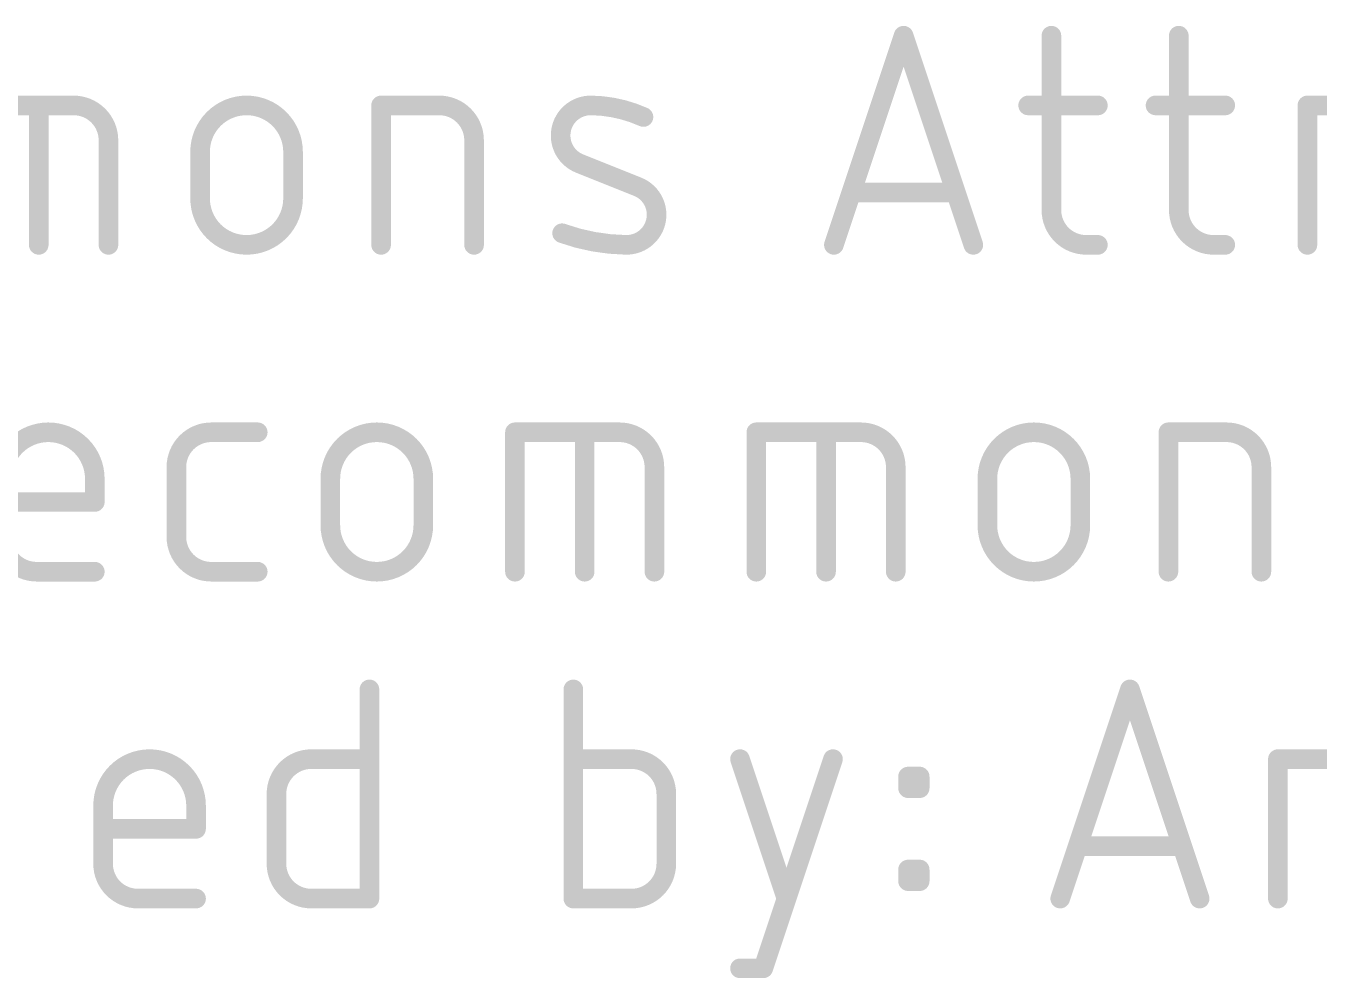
# Model space of a CAD drawing. Extents: x -32 to 103, y -61 to 35.
# Drawn here: x 7.28 to 17.33, y -8.16 to -0.76 of the extents above; entities that cross this region are included whole.
import ezdxf

# ---------------------------------------------------------------- set-up
doc = ezdxf.new("R2010")
doc.units = 0
doc.layers.add('51', color=53, linetype='CONTINUOUS')

msp = doc.modelspace()

# ---------------------------------------------------------------- linework, layer by layer
at = {"layer": '51', "const_width": 0.1524}
for points in [[(13.5572, -2.4638), (14.0991, -0.8382)], [(14.0991, -0.8382), (14.641, -2.4638)], [(15.2477, -0.8382), (15.2477, -2.1929)], [(16.2377, -0.8382), (16.2377, -2.1929)], [(6.8358, -1.3801), (7.6486, -1.3801)], [(7.3777, -2.4638), (7.3777, -1.3801)], [(10.0385, -2.4638), (10.0385, -1.3801)], [(10.0385, -1.3801), (10.49, -1.3801)], [(15.0671, -1.3801), (15.6089, -1.3801)], [(16.057, -1.3801), (16.5989, -1.3801)], [(17.2373, -2.4638), (17.2373, -1.3801)], [(17.2373, -1.3801), (17.7792, -1.3801)], [(7.9196, -1.651), (7.9196, -2.4638)], [(10.761, -1.651), (10.761, -2.4638)], [(8.6317, -2.1026), (8.6317, -1.7413)], [(9.3542, -1.7413), (9.3542, -2.1026)], [(12.0323, -2.0122), (11.5808, -1.8316)], [(14.5055, -2.0574), (13.6927, -2.0574)], [(15.5186, -2.4638), (15.6089, -2.4638)], [(16.5086, -2.4638), (16.5989, -2.4638)], [(8.7184, -3.9201), (9.0797, -3.9201)], [(11.0787, -5.0038), (11.0787, -3.9201)], [(11.0787, -3.9201), (11.8915, -3.9201)], [(11.6206, -5.0038), (11.6206, -3.9201)], [(12.9545, -5.0038), (12.9545, -3.9201)], [(12.9545, -3.9201), (13.7673, -3.9201)], [(13.4963, -5.0038), (13.4963, -3.9201)], [(16.1571, -5.0038), (16.1571, -3.9201)], [(16.1571, -3.9201), (16.6087, -3.9201)], [(8.4475, -4.7329), (8.4475, -4.191)], [(12.1625, -4.191), (12.1625, -5.0038)], [(14.0382, -4.191), (14.0382, -5.0038)], [(16.8796, -4.191), (16.8796, -5.0038)], [(7.8135, -4.2813), (7.8135, -4.4619)], [(9.6441, -4.6426), (9.6441, -4.2813)], [(10.3666, -4.2813), (10.3666, -4.6426)], [(14.7503, -4.6426), (14.7503, -4.2813)], [(15.4728, -4.2813), (15.4728, -4.6426)], [(7.8135, -4.4619), (7.091, -4.4619)], [(7.8135, -5.0038), (7.3619, -5.0038)], [(9.0797, -5.0038), (8.7184, -5.0038)], [(9.9478, -5.9182), (9.9478, -7.5438)], [(11.5325, -5.9182), (11.5325, -7.5438)], [(15.3162, -7.5438), (15.8581, -5.9182)], [(15.8581, -5.9182), (16.3999, -7.5438)], [(9.4962, -6.4601), (9.9478, -6.4601)], [(11.9841, -6.4601), (11.5325, -6.4601)], [(12.8278, -6.4601), (13.189, -7.5438)], [(13.0084, -8.0857), (13.5503, -6.4601)], [(17.0078, -7.5438), (17.0078, -6.4601)], [(17.0078, -6.4601), (17.4594, -6.4601)], [(14.1339, -6.6858), (14.1339, -6.5955)], [(14.1339, -6.5955), (14.2242, -6.5955)], [(14.2242, -6.5955), (14.2242, -6.6858)], [(14.2242, -6.6858), (14.1339, -6.6858)], [(9.2253, -7.2729), (9.2253, -6.731)], [(12.255, -7.2729), (12.255, -6.731)], [(7.8779, -7.2729), (7.8779, -6.8213)], [(8.6004, -6.8213), (8.6004, -7.0019)], [(8.6004, -7.0019), (7.8779, -7.0019)], [(16.2645, -7.1374), (15.4517, -7.1374)], [(14.1339, -7.4083), (14.1339, -7.318)], [(14.1339, -7.318), (14.2242, -7.318)], [(14.2242, -7.4083), (14.1339, -7.4083)], [(14.2242, -7.318), (14.2242, -7.4083)], [(8.6004, -7.5438), (8.1488, -7.5438)], [(9.9478, -7.5438), (9.4962, -7.5438)], [(11.5325, -7.5438), (11.9841, -7.5438)], [(12.8278, -8.0857), (13.0084, -8.0857)]]:
    msp.add_lwpolyline(points, dxfattribs=at)
at = {"layer": '51'}
for points, const_width in [([(14.1353, -0.8262, 1), (14.063, -0.8502)], 0.0762), ([(14.1353, -0.8502, 1), (14.063, -0.8262)], 0.0762), ([(15.2858, -0.8382, 1), (15.2096, -0.8382)], 0.0762), ([(16.2758, -0.8382, 1), (16.1996, -0.8382)], 0.0762), ([(7.4158, -1.3801, 1), (7.3396, -1.3801)], 0.0762), ([(7.9196, -1.651, 0.4142), (7.6486, -1.3801)], 0.1524), ([(7.6486, -1.342, 1), (7.6486, -1.4182)], 0.0762), ([(7.6486, -1.4182, 1), (7.6486, -1.342)], 0.0762), ([(9.3542, -1.7413, 1), (8.6317, -1.7413)], 0.1524), ([(10.0766, -1.3801, 1), (10.0004, -1.3801)], 0.0762), ([(10.0385, -1.342, 1), (10.0385, -1.4182)], 0.0762), ([(10.761, -1.651, 0.4142), (10.49, -1.3801)], 0.1524), ([(10.49, -1.342, 1), (10.49, -1.4182)], 0.0762), ([(10.49, -1.4182, 1), (10.49, -1.342)], 0.0762), ([(11.6711, -1.3801, 0.8318), (11.5808, -1.8316)], 0.1524), ([(11.6716, -1.342, 1), (11.6705, -1.4182)], 0.0762), ([(12.0775, -1.4704, 0.1026), (11.6711, -1.3801)], 0.1524), ([(11.6705, -1.4182, 1), (11.6716, -1.342)], 0.0762), ([(15.0671, -1.342, 1), (15.0671, -1.4182)], 0.0762), ([(15.6089, -1.4182, 1), (15.6089, -1.342)], 0.0762), ([(16.057, -1.342, 1), (16.057, -1.4182)], 0.0762), ([(16.5989, -1.4182, 1), (16.5989, -1.342)], 0.0762), ([(17.2754, -1.3801, 1), (17.1992, -1.3801)], 0.0762), ([(17.2373, -1.342, 1), (17.2373, -1.4182)], 0.0762), ([(12.0618, -1.5051, 1), (12.0931, -1.4356)], 0.0762), ([(7.9577, -1.651, 1), (7.8815, -1.651)], 0.0762), ([(10.7991, -1.651, 1), (10.7229, -1.651)], 0.0762), ([(7.8815, -1.651, 1), (7.9577, -1.651)], 0.0762), ([(8.6698, -1.7413, 1), (8.5936, -1.7413)], 0.0762), ([(8.5936, -1.7413, 1), (8.6698, -1.7413)], 0.0762), ([(9.3923, -1.7413, 1), (9.3161, -1.7413)], 0.0762), ([(9.3161, -1.7413, 1), (9.3923, -1.7413)], 0.0762), ([(10.7229, -1.651, 1), (10.7991, -1.651)], 0.0762), ([(11.5949, -1.7963, 1), (11.5666, -1.867)], 0.0762), ([(11.5666, -1.867, 1), (11.5949, -1.7962)], 0.0762), ([(11.942, -2.4638, 0.8318), (12.0323, -2.0122)], 0.1524), ([(12.0465, -1.9769, 1), (12.0182, -2.0476)], 0.0762), ([(12.0182, -2.0476, 1), (12.0465, -1.9769)], 0.0762), ([(13.6927, -2.0193, 1), (13.6927, -2.0955)], 0.0762), ([(14.5055, -2.0955, 1), (14.5055, -2.0193)], 0.0762), ([(8.6317, -2.1026, 1), (9.3542, -2.1026)], 0.1524), ([(8.6698, -2.1026, 1), (8.5936, -2.1026)], 0.0762), ([(8.5936, -2.1026, 1), (8.6698, -2.1026)], 0.0762), ([(9.3923, -2.1026, 1), (9.3161, -2.1026)], 0.0762), ([(9.3161, -2.1026, 1), (9.3923, -2.1026)], 0.0762), ([(15.2477, -2.1929, 0.4142), (15.5186, -2.4638)], 0.1524), ([(15.2858, -2.1929, 1), (15.2096, -2.1929)], 0.0762), ([(15.2096, -2.1929, 1), (15.2858, -2.1929)], 0.0762), ([(16.2377, -2.1929, 0.4142), (16.5086, -2.4638)], 0.1524), ([(16.2758, -2.1929, 1), (16.1996, -2.1929)], 0.0762), ([(16.1996, -2.1929, 1), (16.2758, -2.1929)], 0.0762), ([(11.4582, -2.3376, 1), (11.4324, -2.4093)], 0.0762), ([(11.4453, -2.3735, 0.083), (11.942, -2.4638)], 0.1524), ([(11.9425, -2.4257, 1), (11.9415, -2.5019)], 0.0762), ([(11.9415, -2.5019, 1), (11.9425, -2.4257)], 0.0762), ([(15.5186, -2.4257, 1), (15.5186, -2.5019)], 0.0762), ([(15.5186, -2.5019, 1), (15.5186, -2.4257)], 0.0762), ([(15.6089, -2.5019, 1), (15.6089, -2.4257)], 0.0762), ([(16.5086, -2.4257, 1), (16.5086, -2.5019)], 0.0762), ([(16.5086, -2.5019, 1), (16.5086, -2.4257)], 0.0762), ([(16.5989, -2.5019, 1), (16.5989, -2.4257)], 0.0762), ([(7.3396, -2.4638, 1), (7.4158, -2.4638)], 0.0762), ([(7.8815, -2.4638, 1), (7.9577, -2.4638)], 0.0762), ([(10.0004, -2.4638, 1), (10.0766, -2.4638)], 0.0762), ([(10.7229, -2.4638, 1), (10.7991, -2.4638)], 0.0762), ([(13.5211, -2.4518, 1), (13.5934, -2.4758)], 0.0762), ([(14.6048, -2.4758, 1), (14.6771, -2.4518)], 0.0762), ([(17.1992, -2.4638, 1), (17.2754, -2.4638)], 0.0762), ([(7.8135, -4.2813, 1), (7.091, -4.2813)], 0.1524), ([(8.7184, -3.9201, 0.4142), (8.4475, -4.191)], 0.1524), ([(8.7184, -3.882, 1), (8.7184, -3.9582)], 0.0762), ([(8.7184, -3.9582, 1), (8.7184, -3.882)], 0.0762), ([(9.0797, -3.9582, 1), (9.0797, -3.882)], 0.0762), ([(10.3666, -4.2813, 1), (9.6441, -4.2813)], 0.1524), ([(11.1168, -3.9201, 1), (11.0406, -3.9201)], 0.0762), ([(11.0787, -3.882, 1), (11.0787, -3.9582)], 0.0762), ([(11.6587, -3.9201, 1), (11.5825, -3.9201)], 0.0762), ([(12.1625, -4.191, 0.4142), (11.8915, -3.9201)], 0.1524), ([(11.8915, -3.882, 1), (11.8915, -3.9582)], 0.0762), ([(11.8915, -3.9582, 1), (11.8915, -3.882)], 0.0762), ([(12.9926, -3.9201, 1), (12.9164, -3.9201)], 0.0762), ([(12.9545, -3.882, 1), (12.9545, -3.9582)], 0.0762), ([(13.5344, -3.9201, 1), (13.4582, -3.9201)], 0.0762), ([(14.0382, -4.191, 0.4142), (13.7673, -3.9201)], 0.1524), ([(13.7673, -3.882, 1), (13.7673, -3.9582)], 0.0762), ([(13.7673, -3.9582, 1), (13.7673, -3.882)], 0.0762), ([(15.4728, -4.2813, 1), (14.7503, -4.2813)], 0.1524), ([(16.1952, -3.9201, 1), (16.119, -3.9201)], 0.0762), ([(16.1571, -3.882, 1), (16.1571, -3.9582)], 0.0762), ([(16.8796, -4.191, 0.4142), (16.6087, -3.9201)], 0.1524), ([(16.6087, -3.882, 1), (16.6087, -3.9582)], 0.0762), ([(16.6087, -3.9582, 1), (16.6087, -3.882)], 0.0762), ([(8.4856, -4.191, 1), (8.4094, -4.191)], 0.0762), ([(12.2006, -4.191, 1), (12.1244, -4.191)], 0.0762), ([(14.0763, -4.191, 1), (14.0001, -4.191)], 0.0762), ([(16.9177, -4.191, 1), (16.8415, -4.191)], 0.0762), ([(7.8516, -4.2813, 1), (7.7754, -4.2813)], 0.0762), ([(8.4094, -4.191, 1), (8.4856, -4.191)], 0.0762), ([(9.6822, -4.2813, 1), (9.606, -4.2813)], 0.0762), ([(10.4047, -4.2813, 1), (10.3285, -4.2813)], 0.0762), ([(12.1244, -4.191, 1), (12.2006, -4.191)], 0.0762), ([(14.0001, -4.191, 1), (14.0763, -4.191)], 0.0762), ([(14.7884, -4.2813, 1), (14.7122, -4.2813)], 0.0762), ([(15.5109, -4.2813, 1), (15.4347, -4.2813)], 0.0762), ([(16.8415, -4.191, 1), (16.9177, -4.191)], 0.0762), ([(7.7754, -4.2813, 1), (7.8516, -4.2813)], 0.0762), ([(9.606, -4.2813, 1), (9.6822, -4.2813)], 0.0762), ([(10.3285, -4.2813, 1), (10.4047, -4.2813)], 0.0762), ([(14.7122, -4.2813, 1), (14.7884, -4.2813)], 0.0762), ([(15.4347, -4.2813, 1), (15.5109, -4.2813)], 0.0762), ([(7.8135, -4.5, 1), (7.8135, -4.4238)], 0.0762), ([(7.7754, -4.4619, 1), (7.8516, -4.4619)], 0.0762), ([(9.6441, -4.6426, 1), (10.3666, -4.6426)], 0.1524), ([(9.6822, -4.6426, 1), (9.606, -4.6426)], 0.0762), ([(9.606, -4.6426, 1), (9.6822, -4.6426)], 0.0762), ([(10.4047, -4.6426, 1), (10.3285, -4.6426)], 0.0762), ([(10.3285, -4.6426, 1), (10.4047, -4.6426)], 0.0762), ([(14.7503, -4.6426, 1), (15.4728, -4.6426)], 0.1524), ([(14.7884, -4.6426, 1), (14.7122, -4.6426)], 0.0762), ([(14.7122, -4.6426, 1), (14.7884, -4.6426)], 0.0762), ([(15.5109, -4.6426, 1), (15.4347, -4.6426)], 0.0762), ([(15.4347, -4.6426, 1), (15.5109, -4.6426)], 0.0762), ([(7.091, -4.7329, 0.4142), (7.3619, -5.0038)], 0.1524), ([(8.4475, -4.7329, 0.4142), (8.7184, -5.0038)], 0.1524), ([(8.4856, -4.7329, 1), (8.4094, -4.7329)], 0.0762), ([(8.4094, -4.7329, 1), (8.4856, -4.7329)], 0.0762), ([(7.3619, -4.9657, 1), (7.3619, -5.0419)], 0.0762), ([(7.3619, -5.0419, 1), (7.3619, -4.9657)], 0.0762), ([(7.8135, -5.0419, 1), (7.8135, -4.9657)], 0.0762), ([(8.7184, -4.9657, 1), (8.7184, -5.0419)], 0.0762), ([(8.7184, -5.0419, 1), (8.7184, -4.9657)], 0.0762), ([(9.0797, -5.0419, 1), (9.0797, -4.9657)], 0.0762), ([(11.0406, -5.0038, 1), (11.1168, -5.0038)], 0.0762), ([(11.5825, -5.0038, 1), (11.6587, -5.0038)], 0.0762), ([(12.1244, -5.0038, 1), (12.2006, -5.0038)], 0.0762), ([(12.9164, -5.0038, 1), (12.9926, -5.0038)], 0.0762), ([(13.4582, -5.0038, 1), (13.5344, -5.0038)], 0.0762), ([(14.0001, -5.0038, 1), (14.0763, -5.0038)], 0.0762), ([(16.119, -5.0038, 1), (16.1952, -5.0038)], 0.0762), ([(16.8415, -5.0038, 1), (16.9177, -5.0038)], 0.0762), ([(9.9859, -5.9182, 1), (9.9097, -5.9182)], 0.0762), ([(11.5706, -5.9182, 1), (11.4944, -5.9182)], 0.0762), ([(15.8942, -5.9062, 1), (15.8219, -5.9302)], 0.0762), ([(15.8942, -5.9302, 1), (15.8219, -5.9062)], 0.0762), ([(8.6004, -6.8213, 1), (7.8779, -6.8213)], 0.1524), ([(9.4962, -6.4601, 0.4142), (9.2253, -6.731)], 0.1524), ([(9.4962, -6.422, 1), (9.4962, -6.4982)], 0.0762), ([(9.4962, -6.4982, 1), (9.4962, -6.422)], 0.0762), ([(9.9478, -6.4982, 1), (9.9478, -6.422)], 0.0762), ([(11.5325, -6.422, 1), (11.5325, -6.4982)], 0.0762), ([(12.255, -6.731, 0.4142), (11.9841, -6.4601)], 0.1524), ([(11.9841, -6.422, 1), (11.9841, -6.4982)], 0.0762), ([(11.9841, -6.4982, 1), (11.9841, -6.422)], 0.0762), ([(12.8639, -6.448, 1), (12.7916, -6.4721)], 0.0762), ([(13.5864, -6.4721, 1), (13.5141, -6.448)], 0.0762), ([(17.0459, -6.4601, 1), (16.9697, -6.4601)], 0.0762), ([(17.0078, -6.422, 1), (17.0078, -6.4982)], 0.0762), ([(14.172, -6.5955, 1), (14.0958, -6.5955)], 0.0762), ([(14.1339, -6.5574, 1), (14.1339, -6.6336)], 0.0762), ([(14.2623, -6.5955, 1), (14.1861, -6.5955)], 0.0762), ([(14.2242, -6.6336, 1), (14.2242, -6.5574)], 0.0762), ([(14.1339, -6.6477, 1), (14.1339, -6.7239)], 0.0762), ([(14.2242, -6.7239, 1), (14.2242, -6.6477)], 0.0762), ([(9.2634, -6.731, 1), (9.1872, -6.731)], 0.0762), ([(9.1872, -6.731, 1), (9.2634, -6.731)], 0.0762), ([(12.2931, -6.731, 1), (12.2169, -6.731)], 0.0762), ([(12.2169, -6.731, 1), (12.2931, -6.731)], 0.0762), ([(14.0958, -6.6858, 1), (14.172, -6.6858)], 0.0762), ([(14.1861, -6.6858, 1), (14.2623, -6.6858)], 0.0762), ([(7.916, -6.8213, 1), (7.8398, -6.8213)], 0.0762), ([(7.8398, -6.8213, 1), (7.916, -6.8213)], 0.0762), ([(8.6385, -6.8213, 1), (8.5623, -6.8213)], 0.0762), ([(8.5623, -6.8213, 1), (8.6385, -6.8213)], 0.0762), ([(7.8779, -6.9638, 1), (7.8779, -7.04)], 0.0762), ([(8.6004, -7.04, 1), (8.6004, -6.9638)], 0.0762), ([(8.5623, -7.0019, 1), (8.6385, -7.0019)], 0.0762), ([(15.4517, -7.0993, 1), (15.4517, -7.1755)], 0.0762), ([(16.2645, -7.1755, 1), (16.2645, -7.0993)], 0.0762), ([(7.8779, -7.2729, 0.4142), (8.1488, -7.5438)], 0.1524), ([(7.916, -7.2729, 1), (7.8398, -7.2729)], 0.0762), ([(7.8398, -7.2729, 1), (7.916, -7.2729)], 0.0762), ([(9.2253, -7.2729, 0.4142), (9.4962, -7.5438)], 0.1524), ([(9.2634, -7.2729, 1), (9.1872, -7.2729)], 0.0762), ([(9.1872, -7.2729, 1), (9.2634, -7.2729)], 0.0762), ([(11.9841, -7.5438, 0.4142), (12.255, -7.2729)], 0.1524), ([(12.2931, -7.2729, 1), (12.2169, -7.2729)], 0.0762), ([(12.2169, -7.2729, 1), (12.2931, -7.2729)], 0.0762), ([(14.172, -7.318, 1), (14.0958, -7.318)], 0.0762), ([(14.1339, -7.2799, 1), (14.1339, -7.3561)], 0.0762), ([(14.1339, -7.3702, 1), (14.1339, -7.4464)], 0.0762), ([(14.2623, -7.318, 1), (14.1861, -7.318)], 0.0762), ([(14.2242, -7.3561, 1), (14.2242, -7.2799)], 0.0762), ([(14.2242, -7.4464, 1), (14.2242, -7.3702)], 0.0762), ([(14.0958, -7.4083, 1), (14.172, -7.4083)], 0.0762), ([(14.1861, -7.4083, 1), (14.2623, -7.4083)], 0.0762), ([(8.1488, -7.5057, 1), (8.1488, -7.5819)], 0.0762), ([(8.1488, -7.5819, 1), (8.1488, -7.5057)], 0.0762), ([(8.6004, -7.5819, 1), (8.6004, -7.5057)], 0.0762), ([(9.4962, -7.5057, 1), (9.4962, -7.5819)], 0.0762), ([(9.4962, -7.5819, 1), (9.4962, -7.5057)], 0.0762), ([(9.9097, -7.5438, 1), (9.9859, -7.5438)], 0.0762), ([(9.9478, -7.5819, 1), (9.9478, -7.5057)], 0.0762), ([(11.5325, -7.5057, 1), (11.5325, -7.5819)], 0.0762), ([(11.4944, -7.5438, 1), (11.5706, -7.5438)], 0.0762), ([(11.9841, -7.5057, 1), (11.9841, -7.5819)], 0.0762), ([(11.9841, -7.5819, 1), (11.9841, -7.5057)], 0.0762), ([(13.1529, -7.5558, 1), (13.2252, -7.5318)], 0.0762), ([(15.2801, -7.5318, 1), (15.3523, -7.5558)], 0.0762), ([(16.3638, -7.5558, 1), (16.4361, -7.5318)], 0.0762), ([(16.9697, -7.5438, 1), (17.0459, -7.5438)], 0.0762), ([(12.8278, -8.0476, 1), (12.8278, -8.1238)], 0.0762), ([(12.9723, -8.0736, 1), (13.0446, -8.0977)], 0.0762), ([(13.0084, -8.1238, 1), (13.0084, -8.0476)], 0.0762)]:
    msp.add_lwpolyline(points, format="xyb", dxfattribs=dict(at, const_width=const_width))

doc.saveas('drawing.dxf')
